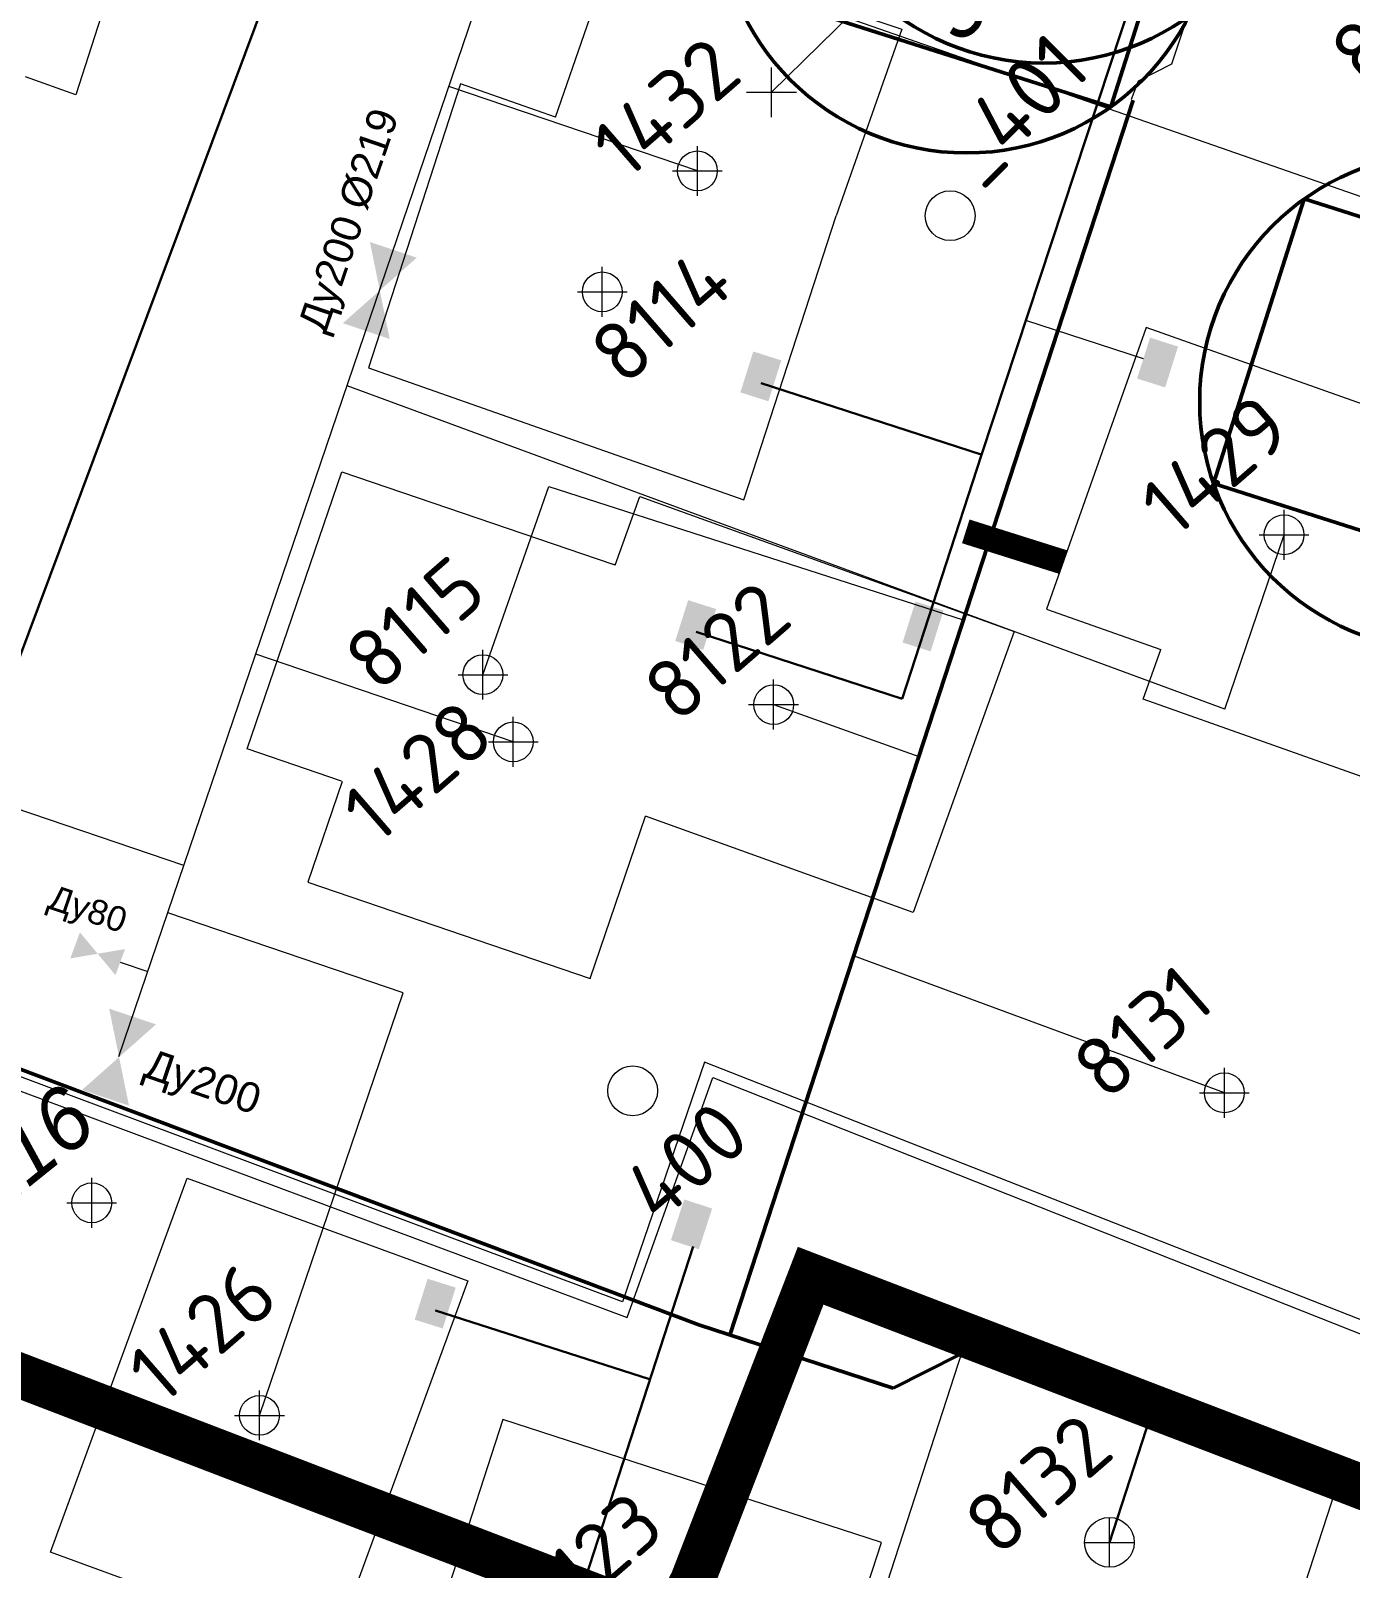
# Model space of a CAD drawing. Header units: millimetres. Extents: x 519 to 9564855, y -810 to 5021775.
# Drawn here: x 9532169.1 to 9532434.3, y 4999633.5 to 4999942.4 of the extents above; entities that cross this region are included whole.
import ezdxf

# ---------------------------------------------------------------- set-up
doc = ezdxf.new("R2010")
doc.units = ezdxf.units.MM
doc.header["$LTSCALE"] = 2
doc.header["$MEASUREMENT"] = 0
doc.header["$PDMODE"] = 2
doc.header["$PDSIZE"] = 5
for name, color, linetype in [('Existing roads', 41, 'Continuous'), ('FIBERGLASS', 212, 'Continuous'), ('OilColl&Flowlines', 3, 'Continuous'), ('OLD WELLS(dr.bfr2000)', 24, 'Continuous'), ('ROAD_GROUND', 9, 'Continuous'), ('stage 7.frame', 7, 'Continuous'), ('Скважины - Конфликты наземки', 92, 'Continuous'), ('Скважины на 2014 год', 70, 'Continuous'), ('Скважины на 2021 год', 7, 'Continuous')]:
    doc.layers.add(name, color=color, linetype=linetype)
for name, color, linetype, lineweight in [('SteamInjInfrastructure', 25, 'Continuous', 100), ('Скважины на 2022 год', 60, 'Continuous', 13), ('Скважины на 2026', 222, 'Continuous', 50), ('ТХ_Проект. НГ', 244, 'g_122_n', 50), ('Электро', 1, 'Continuous', 30), ('Электроснаб', 1, 'Continuous', 18), ('Электроснабжене', 1, 'Continuous', 18)]:
    doc.layers.add(name, color=color, linetype=linetype, lineweight=lineweight)
doc.styles.add('92051501$0$STANDARD', font='simplex.shx')
doc.styles.add('Arial', font='arial.ttf', dxfattribs={"height": 30})
doc.styles.add('Elect', font='isocpeur.ttf')
doc.styles.add('GeoApp', font='', dxfattribs={"height": 1})
doc.styles.add('Line_GUGK', font='')
doc.styles.get('GeoApp').set_extended_font_data('D431', italic=True)
doc.styles.get('Line_GUGK').set_extended_font_data('Bm431', italic=True)
doc.linetypes.add('g_122_n', pattern='A,2,-2,3,-0.6,["Н",Line_GUGK,S=2,R=0,X=0,Y=-1],-3,3,-2,8,-2,8,-2,6', length=41.6)
doc.linetypes.add('STM_LINE', pattern='A,0.5,-0.2,["S",92051501$0$STANDARD,S=0.1,R=0,X=-0.1,Y=-0.05],-0.05', length=0.75)
pattern_1 = [(45, (2e-07, 3e-08), (-2.6516504294, 2.6516504294), [])]

msp = doc.modelspace()

# ---------------------------------------------------------------- hatches: boundary and pattern name
at = {"layer": 'Existing roads', "linetype": 'ByBlock', "lineweight": 0, "ltscale": 80}
h = msp.add_hatch(dxfattribs=at)
h.set_pattern_fill('ANSI31', color=0, scale=30, style=0)
h.set_pattern_definition(pattern_1)
edge = h.paths.add_edge_path()
edge.add_line((9532778.519, 4999230.469), (9531406.804, 4999722.068))
edge.add_line((9531988.9698, 4999513.27001), (9531985.02959, 4999501.29115))
edge.add_line((9531985.02959, 4999501.29115), (9532135.5995, 4999447.17366))
edge.add_line((9532135.5995, 4999447.17366), (9532139.95261, 4999459.32019))
h = msp.add_hatch(dxfattribs=at)
h.set_pattern_fill('ANSI31', color=0, scale=30, style=0)
h.set_pattern_definition(pattern_1)
edge = h.paths.add_edge_path()
edge.add_line((9531793.51542, 4999569.26863), (9531798.02798, 4999581.86007))
edge.add_line((9531941.09132, 4999530.58864), (9531936.69892, 4999518.35317))
edge.add_line((9531936.69892, 4999518.35317), (9531793.51542, 4999569.26863))
edge.add_line((9532778.519, 4999230.469), (9531406.804, 4999722.068))
h = msp.add_hatch(dxfattribs=at)
h.set_pattern_fill('ANSI31', color=0, scale=30, style=0)
h.set_pattern_definition(pattern_1)
edge = h.paths.add_edge_path()
edge.add_line((9531785.9778, 4999571.94897), (9531748.25838, 4999585.36184))
edge.add_line((9531748.25838, 4999585.36184), (9531752.81099, 4999598.06506))
edge.add_line((9531790.46586, 4999584.57021), (9531785.9778, 4999571.94897))
edge.add_line((9532778.519, 4999230.469), (9531406.804, 4999722.068))
at = {"layer": 'Электро'}
for points in [[(9532399.70485, 4999878.91535), (9532394.06835, 4999880.69733), (9532391.47047, 4999872.4801), (9532397.10697, 4999870.69812)], [(9532319.97311, 4999876.1376), (9532314.33661, 4999877.91958), (9532311.73873, 4999869.70235), (9532317.37523, 4999867.92037)], [(9532306.88215, 4999826.18657), (9532301.24565, 4999827.96855), (9532298.64777, 4999819.75131), (9532304.28427, 4999817.96933)], [(9532254.53312, 4999689.87469), (9532248.89662, 4999691.65667), (9532246.29874, 4999683.43944), (9532251.93524, 4999681.65746)]]:
    msp.add_hatch(color=256, dxfattribs=at).paths.add_polyline_path(points)
at = {"layer": 'Электро', "ltscale": 0.5}
msp.add_hatch(color=256, dxfattribs=at).paths.add_polyline_path([(9532297.78767, 4999699.39346), (9532303.41005, 4999697.56741), (9532306.07219, 4999705.76405), (9532300.44981, 4999707.5901)])
at = {"layer": 'Электроснаб', "linetype": 'ByBlock', "lineweight": 0}
for points in [[(9532399.70485, 4999878.91535), (9532394.06835, 4999880.69733), (9532391.47047, 4999872.4801), (9532397.10697, 4999870.69812)], [(9532319.97311, 4999876.1376), (9532314.33661, 4999877.91958), (9532311.73873, 4999869.70235), (9532317.37523, 4999867.92037)], [(9532352.57268, 4999825.89391), (9532346.93618, 4999827.67589), (9532344.3383, 4999819.45866), (9532349.9748, 4999817.67668)], [(9532254.53312, 4999689.87469), (9532248.89662, 4999691.65667), (9532246.29874, 4999683.43944), (9532251.93524, 4999681.65746)]]:
    msp.add_hatch(color=1, dxfattribs=at).paths.add_polyline_path(points)
at = {"layer": 'Электроснаб', "linetype": 'ByBlock', "lineweight": 0, "ltscale": 0.5}
msp.add_hatch(color=1, dxfattribs=at).paths.add_polyline_path([(9532297.78767, 4999699.39346), (9532303.41005, 4999697.56741), (9532306.07219, 4999705.76405), (9532300.44981, 4999707.5901)])
at = {"layer": 'Электроснабжене', "linetype": 'ByBlock', "lineweight": 0}
for points in [[(9532399.70485, 4999878.91535), (9532394.06835, 4999880.69733), (9532391.47047, 4999872.4801), (9532397.10697, 4999870.69812)], [(9532319.97311, 4999876.1376), (9532314.33661, 4999877.91958), (9532311.73873, 4999869.70235), (9532317.37523, 4999867.92037)], [(9532352.57268, 4999825.89391), (9532346.93618, 4999827.67589), (9532344.3383, 4999819.45866), (9532349.9748, 4999817.67668)], [(9532254.53312, 4999689.87469), (9532248.89662, 4999691.65667), (9532246.29874, 4999683.43944), (9532251.93524, 4999681.65746)]]:
    msp.add_hatch(color=1, dxfattribs=at).paths.add_polyline_path(points)
at = {"layer": 'Электроснабжене', "linetype": 'ByBlock', "lineweight": 0, "ltscale": 0.5}
msp.add_hatch(color=1, dxfattribs=at).paths.add_polyline_path([(9532297.78767, 4999699.39346), (9532303.41005, 4999697.56741), (9532306.07219, 4999705.76405), (9532300.44981, 4999707.5901)])

# ---------------------------------------------------------------- linework, layer by layer
at = {"color": 3, "lineweight": 0, "ltscale": 5}
for p, q in [((9532186.86627, 4999736.26399), (9532269.39494, 4999978.8435)), ((9532303.1, 4999914.2), (9532253.18033, 4999931.18331)), ((9532409.08084, 4999806.06559), (9532232.7192, 4999871.04118)), ((9532409.08084, 4999806.06559), (9532421, 4999841.1)), ((9532266.1, 4999799.5), (9532214.36771, 4999817.09999)), ((9532199.92454, 4999774.64666), (9532101.3, 4999808.2)), ((9532243.96949, 4999749.0676), (9532196.6941, 4999765.1513)), ((9532187.12624, 4999755.25924), (9532192.68395, 4999753.36411)), ((9532215.1, 4999664.2), (9532243.96949, 4999749.0676))]:
    msp.add_line(p, q, dxfattribs=at)
at = {"color": 3, "linetype": 'ByBlock', "lineweight": 0}
for points in [[(9532246.71629, 4999896.76638), (9532237.29588, 4999899.91052), (9532239.28318, 4999890.18013)], [(9532241.27047, 4999880.44975), (9532239.28318, 4999890.18013), (9532231.85006, 4999883.59389)], [(9532194.31914, 4999742.75353), (9532184.89872, 4999745.89767), (9532186.88602, 4999736.16728)], [(9532188.87332, 4999726.43689), (9532186.88602, 4999736.16728), (9532179.4529, 4999729.58104)]]:
    msp.add_solid(points, dxfattribs=at)
at = {"layer": 'Existing roads', "lineweight": 0, "const_width": 5}
msp.add_lwpolyline([(9532376.62061, 4999835.60994), (9532357.03619, 4999841.78781)], dxfattribs=at)
at = {"layer": 'FIBERGLASS', "lineweight": 0, "ltscale": 5}
msp.add_line((9531474.36772, 5000244.22417), (9533085.79736, 4999682.85721), dxfattribs=at)
at = {"layer": 'OilColl&Flowlines', "color": 3, "linetype": 'ByBlock', "lineweight": 0}
for points in [[(9532177.08259, 4999755.99969), (9532182.58936, 4999756.93914), (9532179.02238, 4999761.23842)], [(9532186.15634, 4999752.63987), (9532188.09613, 4999757.8786), (9532182.58936, 4999756.93914)]]:
    msp.add_solid(points, dxfattribs=at)
at = {"layer": 'OLD WELLS(dr.bfr2000)', "lineweight": 0}
for centre in [(9532353.9, 4999905.2), (9532290.1, 4999729.4)]:
    msp.add_circle(centre, 5, dxfattribs=at)
at = {"layer": 'ROAD_GROUND', "color": 8, "lineweight": 0, "const_width": 9}
msp.add_lwpolyline([(9532686.37022, 4999554.15545), (9532325.87, 4999692.26), (9532298.56, 4999621.78), (9531494.3682, 4999929.91227)], dxfattribs=at)
at = {"layer": 'SteamInjInfrastructure', "color": 6, "linetype": 'STM_LINE', "lineweight": 0, "ltscale": 15}
for p, q in [((9532288.07602, 4999687.0287, 0), (9531721.33875, 4999898.5954, 0)), ((9531726.6372, 4999893.78041, 0), (9532288.99011, 4999683.83331, 0)), ((9532304.51678, 4999735.1901, 0), (9532288.07602, 4999687.0287, 0)), ((9532462.69293, 4999673.05482, 0), (9532304.51678, 4999735.1901, 0)), ((9532288.99011, 4999683.83331, 0), (9532306.21802, 4999732.10271, 0)), ((9532306.21802, 4999732.10271, 0), (9532501.98205, 4999654.55984, 0))]:
    msp.add_line(p, q, dxfattribs=at)
at = {"layer": 'Скважины - Конфликты наземки', "linetype": 'ByBlock', "lineweight": 0}
msp.add_circle((9532181.4, 4999706.9), 4, dxfattribs=at)
at = {"layer": 'Скважины - Конфликты наземки', "linetype": 'ByBlock', "lineweight": 0, "ltscale": 80}
msp.add_point((9532181.4, 4999706.9), dxfattribs=at)
at = {"layer": 'Скважины на 2014 год', "color": 0, "linetype": 'ByBlock', "lineweight": 0}
for points in [[(9532274.5718, 4999925.00158), (9532287.32563, 4999961.78527), (9532344.20906, 4999942.69927), (9532331.00887, 4999905.17213)], [(9532465.19493, 4999846.04513), (9532468.72771, 4999856.01293), (9532393.3235, 4999882.73756), (9532373.28003, 4999826.18441), (9532396.21789, 4999818.05481)], [(9532231.72348, 4999791.56813), (9532224.8163, 4999771.31247), (9532281.5821, 4999751.95387), (9532292.7088, 4999784.58105)], [(9532200.59892, 4999711.86725), (9532256.94497, 4999691.24877), (9532229.45367, 4999616.12069), (9532173.10761, 4999636.73918), (9532200.59892, 4999711.86725)]]:
    msp.add_lwpolyline(points, dxfattribs=at)
for centre in [(9532303.1, 4999914.2), (9532421, 4999841.1), (9532266.1, 4999799.5), (9532215.1, 4999664.2)]:
    msp.add_circle(centre, 4, dxfattribs=at)
for p in [(9532303.1, 4999914.2), (9532421, 4999841.1), (9532266.1, 4999799.5), (9532215.1, 4999664.2)]:
    msp.add_point(p, dxfattribs=at)
at = {"layer": 'Скважины на 2021 год', "lineweight": 0, "ltscale": 50}
for p, q in [((9532196.71277, 4999986.57102), (9532178.17175, 4999929.50762)), ((9532178.17175, 4999929.50762), (9532168.0927, 4999933.07982)), ((9532231.63313, 4999853.74726), (9532286.09624, 4999835.17535)), ((9532286.56961, 4999835.0049), (9532291.5284, 4999848.77692)), ((9532291.5284, 4999848.77692), (9532366.79789, 4999821.6752)), ((9532366.79789, 4999821.6752), (9532346.4716, 4999765.22308)), ((9532392.68015, 4999808.07298), (9532396.21789, 4999818.05481)), ((9532468.0915, 4999781.36851), (9532392.68015, 4999808.07298)), ((9532346.4716, 4999765.22308), (9532292.7088, 4999784.58105))]:
    msp.add_line(p, q, dxfattribs=at)
at = {"layer": 'Скважины на 2021 год', "lineweight": 0}
for p, q in [((9532212.64815, 4999798.07282), (9532231.63313, 4999853.74726)), ((9532231.57783, 4999791.6178), (9532212.64815, 4999798.07282))]:
    msp.add_line(p, q, dxfattribs=at)
at = {"layer": 'Скважины на 2021 год', "color": 0, "linetype": 'ByBlock', "lineweight": 0, "ltscale": 50}
msp.add_line((9532286.57081, 4999835.00823), (9532286.09624, 4999835.17535), dxfattribs=at)
at = {"layer": 'Скважины на 2021 год', "color": 0, "linetype": 'ByBlock', "lineweight": 0}
msp.add_lwpolyline([(9532274.5718, 4999925.00158), (9532255.53215, 4999931.69126), (9532236.99113, 4999874.62787), (9532312.46785, 4999848.10874), (9532331.00887, 4999905.17213)], dxfattribs=at)
msp.add_circle((9532284, 4999889.9), 4, dxfattribs=at)
at = {"layer": 'Скважины на 2021 год', "lineweight": 0}
for centre in [(9532260, 4999813), (9532318.45, 4999806.99), (9532409, 4999729)]:
    msp.add_circle(centre, 4, dxfattribs=at)
at = {"layer": 'Скважины на 2021 год', "color": 0, "linetype": 'ByBlock', "lineweight": 0}
msp.add_point((9532284, 4999889.9), dxfattribs=at)
at = {"layer": 'Скважины на 2021 год', "lineweight": 0}
for p in [(9532260, 4999813), (9532318.4, 4999807), (9532409, 4999729)]:
    msp.add_point(p, dxfattribs=at)
at = {"layer": 'Скважины на 2022 год', "color": 0, "lineweight": 0}
for points in [[(9532397.10025, 4999603.51695), (9532414.67175, 4999597.80762), (9532433.21277, 4999654.87102), (9532357.12825, 4999679.59238), (9532338.79975, 4999623.18305)], [(9532335.43559, 4999624.27613), (9532340.11277, 4999638.67102), (9532264.02825, 4999663.39238), (9532245.48723, 4999606.32898), (9532307.36441, 4999586.22387)]]:
    msp.add_lwpolyline(points, dxfattribs=at)
msp.add_circle((9532385.9, 4999638.7), 5, dxfattribs=at)
at = {"layer": 'Скважины на 2022 год', "color": 0, "lineweight": 0, "ltscale": 50}
msp.add_point((9532385.9, 4999638.7), dxfattribs=at)
at = {"layer": 'Скважины на 2026', "lineweight": 5}
msp.add_line((9532318, 4999930), (9532356.55, 4999967.8), dxfattribs=at)
at = {"layer": 'Скважины на 2026', "linetype": 'ByBlock', "ltscale": 50}
msp.add_lwpolyline([(9532309.98448, 4999951.36257), (9532386.20713, 4999927.07044), (9532404.42623, 4999984.23743), (9532328.20358, 5000008.52956)], close=True, dxfattribs=at)
at = {"layer": 'Скважины на 2026', "linetype": 'ByBlock', "ltscale": 50, "elevation": 0}
msp.add_lwpolyline([(9532406.82232, 4999851.39224), (9532483.04497, 4999827.10011), (9532501.26406, 4999884.2671), (9532425.04141, 4999908.55923)], close=True, dxfattribs=at)
at = {"layer": 'Скважины на 2026', "linetype": 'ByBlock', "ltscale": 50}
for centre in [(9532372.69319, 4999985.86967, 0), (9532357.20535, 4999967.8), (9532454.04319, 4999867.82967, 0)]:
    msp.add_circle(centre, 50, dxfattribs=at)
at = {"layer": 'Скважины на 2026', "linetype": 'ByBlock', "lineweight": 0}
msp.add_point((9532318, 4999930), dxfattribs=at)
at = {"layer": 'ТХ_Проект. НГ', "color": 3, "linetype": 'ByBlock', "lineweight": 0, "ltscale": 0.3}
for p, q in [((9532429.97876, 5000030.97873), (9532398.40305, 4999935.63455)), ((9532398.40305, 4999935.63455), (9532391.68323, 4999932.25831, -17.51029)), ((9532398.40305, 4999935.63455), (9532391.68323, 4999932.25831, -17.51029)), ((9532391.68323, 4999932.25831, -17.51029), (9532390.31028, 4999928.54559, -16.93153)), ((9532391.68323, 4999932.25831, -17.51029), (9532390.31028, 4999928.54559, -16.93153)), ((9532260, 4999813), (9532273.25134, 4999850.7725)), ((9532273.25134, 4999850.7725), (9532356.54865, 4999824.00422, -13.6184)), ((9532318.4, 4999807), (9532347.59301, 4999796.57934, -10.88944)), ((9532409, 4999729), (9532334.50214, 4999756.49107, -25.8567))]:
    msp.add_line(p, q, dxfattribs=at)
at = {"layer": 'ТХ_Проект. НГ', "color": 3, "linetype": 'ByBlock', "lineweight": 50, "ltscale": 0.3}
for p, q in [((9532309.6336, 4999680.336, 0.67756), (9532390.64735, 4999928.42488, -24.00896)), ((9531957.02584, 4999812.91865, -24.793), (9532303.38955, 4999682.36809, 1.2088)), ((9532303.38955, 4999682.36809, 1.2088), (9532342.47035, 4999669.6495, 39.78051)), ((9532342.47035, 4999669.6495, 39.78051), (9532355.68939, 4999676.37705, 53.70115)), ((9532355.68939, 4999676.37705, 53.70115), (9532427.86071, 4999652.88937, 124.93232))]:
    msp.add_line(p, q, dxfattribs=at)
at = {"layer": 'ТХ_Проект. НГ', "color": 3, "linetype": 'ByBlock', "lineweight": 30, "ltscale": 0.3}
for points in [[(9532292.8, 4999622.5), (9532321.59552, 4999676.45166)], [(9532385.9, 4999638.7), (9532394.10625, 4999663.87454)]]:
    msp.add_lwpolyline(points, dxfattribs=at)
at = {"layer": 'Электро'}
for p, q in [((9532115.17448, 4999678.24072, 0), (9532261.44597, 5000069.48763, 0)), ((9532421.19125, 5000041.97682, 0), (9532360.18669, 4999857.17804)), ((9532360.12464, 4999857.1982), (9532315.93386, 4999871.55665)), ((9532360.18669, 4999857.17804), (9532344.25972, 4999808.15986, 0)), ((9532344.25972, 4999808.15986, 0), (9532302.8429, 4999821.60562)), ((9532267.28842, 4999590.56373, 0), (9532302.24065, 4999698.13564, 0)), ((9532293.49838, 4999671.46841, 0), (9532250.49387, 4999685.29375))]:
    msp.add_line(p, q, dxfattribs=at)
at = {"layer": 'Электроснаб', "color": 1, "linetype": 'ByBlock', "lineweight": 0}
for p, q in [((9532115.17448, 4999678.24072, 0), (9532261.44597, 5000069.48763, 0)), ((9532421.19125, 5000041.97682, 0), (9532360.18669, 4999857.17804)), ((9532360.12464, 4999857.1982), (9532315.93386, 4999871.55665)), ((9532360.18669, 4999857.17804), (9532350.55178, 4999827.52482)), ((9532267.28842, 4999590.56373, 0), (9532302.24065, 4999698.13564, 0)), ((9532293.49838, 4999671.46841, 0), (9532250.49387, 4999685.29375))]:
    msp.add_line(p, q, dxfattribs=at)
at = {"layer": 'Электроснабжене', "color": 1, "linetype": 'ByBlock', "lineweight": 0}
for p, q in [((9532115.17448, 4999678.24072, 0), (9532261.44597, 5000069.48763, 0)), ((9532421.19125, 5000041.97682, 0), (9532360.18669, 4999857.17804)), ((9532392.76085, 4999876.42558), (9532369.08024, 4999884.1189, 0)), ((9532360.12464, 4999857.1982), (9532315.93386, 4999871.55665)), ((9532360.18669, 4999857.17804), (9532350.55178, 4999827.52482)), ((9532267.28842, 4999590.56373, 0), (9532302.24065, 4999698.13564, 0)), ((9532293.49838, 4999671.46841, 0), (9532250.49387, 4999685.29375))]:
    msp.add_line(p, q, dxfattribs=at)

# ---------------------------------------------------------------- texts
at = {"color": 3, "lineweight": 0, "style": 'Arial'}
for rotation, p in [(71.0854858, (9532228.34249, 4999881.27614)), (341.0854858, (9532191.5119, 4999732.30851))]:
    msp.add_text('Ду200', height=6, rotation=rotation, dxfattribs=at).set_placement(p)
at = {"layer": 'OLD WELLS(dr.bfr2000)', "lineweight": 0, "style": 'Elect'}
for s, height, rotation, p in [(' _401', 12.5, 44.9999999, (9532353.9, 4999905.2)), (' 400', 12, 41, (9532289.41348, 4999697.39083))]:
    msp.add_text(s, height=height, rotation=rotation, dxfattribs=at).set_placement(p)
at = {"layer": 'stage 7.frame', "color": 3, "lineweight": 0, "style": 'Arial'}
for s, height, rotation, p in [('%%C219', 6, 71.0854858, (9532236.50614, 4999905.98699)), ('Ду80', 5, 341.3365835, (9532172.24837, 4999766.1614))]:
    msp.add_text(s, height=height, rotation=rotation, dxfattribs=at).set_placement(p)
at = {"layer": 'Скважины - Конфликты наземки', "lineweight": 35, "style": 'GeoApp'}
msp.add_text('8116', height=12.5, rotation=38.8332141, dxfattribs=at).set_placement((9532154.1011, 4999698.19561))
at = {"layer": 'Скважины на 2014 год', "color": 0, "linetype": 'ByBlock', "lineweight": 0, "style": 'Elect'}
for s, p in [('1432', (9532288.79191, 4999912)), ('1429', (9532398.95656, 4999840.04189)), ('1428', (9532238.64481, 4999778.47353)), ('1426', (9532195.50922, 4999665.90707))]:
    msp.add_text(s, height=12, rotation=41, dxfattribs=at).set_placement(p)
at = {"layer": 'Скважины на 2021 год', "lineweight": 0, "style": 'Elect'}
for s, p in [('8129', (9532437.09959, 4999930.74806)), ('8115', (9532238.96511, 4999809.01488)), ('8122', (9532299.07739, 4999802.82614)), ('8131', (9532385.31801, 4999726.99591))]:
    msp.add_text(s, height=12, rotation=41, dxfattribs=at).set_placement(p)
at = {"layer": 'Скважины на 2021 год', "color": 0, "linetype": 'ByBlock', "lineweight": 0, "style": 'Elect'}
msp.add_text('8114', height=12, rotation=41, dxfattribs=at).set_placement((9532288.35889, 4999870.625))
at = {"layer": 'Скважины на 2022 год', "color": 0, "lineweight": 0, "style": 'Elect'}
for s, p in [('8132', (9532363.53875, 4999635.43038)), ('8123', (9532273.22682, 4999619.85291))]:
    msp.add_text(s, height=12, rotation=41, dxfattribs=at).set_placement(p)
at = {"layer": 'Скважины на 2026', "linetype": 'ByBlock', "style": 'Line_GUGK'}
msp.add_text('323', height=12.5, rotation=41, dxfattribs=at).set_placement((9532355.47469, 4999939.37996))

doc.saveas('drawing.dxf')
